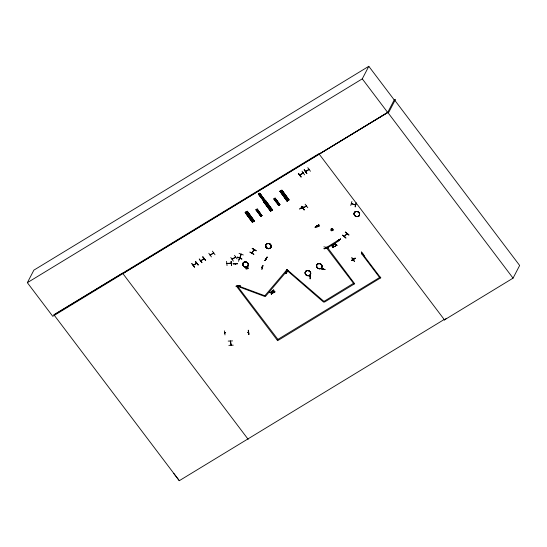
<?xml version="1.0" encoding="UTF-8"?>
<svg xmlns="http://www.w3.org/2000/svg" width="547" height="547" viewBox="0 0 547 547"><rect width="100%" height="100%" fill="white"/><g stroke="black" fill="none" stroke-linecap="round" stroke-linejoin="round"><path stroke-width="0.82" d="M322.956 268.762L322.689 268.987M326.203 247.497L326.135 247.832M235.552 264.187C235.668 263.531 234.861 264.392 235.648 264.003M266.102 258.998L266.56 259.114L266.157 258.827M196.749 263.039L193.084 265.391L193.46 265.138M196.455 263.579L196.653 263.223M196.708 263.367L193.364 265.309M200.975 260.789L200.66 260.604M203.969 258.847L204.093 258.697M204.147 258.84L200.715 260.981M213.795 252.844L210.034 255.052L210.588 254.799M213.412 253.261L213.569 252.926M230.239 341.137L231.053 345.027M235.689 257.295L232.249 259.237M230.581 340.986L231.155 345.157M300.105 175.061L299.845 175.074M302.881 173.201L303.428 172.927M302.867 208.038L306.293 206.062M306.108 206.274L306.566 205.87M309.11 169.611L309 169.283M252.14 252.55L251.941 252.837M254.198 249.774L251.996 253.138L252.297 252.584M323.892 246.827L328.323 247.818M324.125 248.707L328.303 247.415L324.152 248.598M328.275 247.559L324.091 248.666M238.171 285.773L238.526 285.876M238.403 286.095L238.369 285.773M248.304 268.276C245.637 262.84 243.907 272.009 248.324 268.167M333.362 229.931C331.263 225.022 328.802 233.419 333.349 230.027M285.91 273.466L286.56 269.418M286.129 273.534L286.819 269.377M309.752 276.461L310.149 276.844M310.081 278.84L310.552 274.751M310.067 278.833L310.539 274.642M326.108 247.182L325.944 247.818L326.019 247.367M326.176 247.456L326.101 247.812L326.299 247.312M322.86 269.069L323.01 268.522M362.435 253.883L362.606 254.04M362.723 253.938L362.743 253.603M316.802 225.754L317.294 225.788M236.113 286.231L240.591 286.006L236.147 286.122M240.55 286.156L236.092 286.184M320.61 268.515L325.041 269.507L320.617 268.488M344.726 236.188L344.323 236.701L347.188 233.521M339.338 240.311L339.072 240.646L338.935 240.078M339.154 240.413L339.154 240.058M353.341 259.182L353.027 258.813M351.885 201.481L350.75 205.481M351.762 203.771L351.406 203.299M355.242 204.585L355.577 204.995L351.311 203.484M355.174 206.91L356.227 202.869L355.16 206.8M238.513 261.35L239.777 257.357M261.951 266.957L261.719 267.305L262.232 267.319M263.045 265.507L261.849 269.411L262.895 265.35M239.046 253.329L243.312 254.97M380.808 277.773L277.644 340.672L237.063 286.99L238.089 285.657M237.842 286.409L264.666 296.433L264.994 295.524M237.719 257.117L241.863 259.052L237.665 257.227M241.07 254.218L239.723 258.013L239.955 257.446M241.911 258.909L237.665 257.213M301.294 207.901L301.595 208.222M226.773 263.449L231.21 263.155M226.95 263.223L226.786 263.599L227.265 263.442M230.902 263.162L230.738 263.531L231.326 263.339M224.66 332.87L225.152 332.638M224.844 332.644L224.694 333.034L225.063 332.843M248.14 332.323L248.42 332.337M254.054 249.664L253.938 250.123L254.28 249.569M338.825 240.283L339.106 240.625M444.438 319.906L513.052 278.149L519.65 265.48L394.339 99.691L387.686 112.47L52.758 316.303L27.35 282.683L33.88 270.143L368.808 66.31L394.216 99.923M191.84 263.565L194.527 267.134M195.354 261.5L198.246 264.946L195.429 261.391M196.537 263.374L196.4 263.196M199.279 259.046L201.959 262.608M202.793 256.974L205.686 260.42L202.869 256.864M203.846 259.046L203.833 258.669M200.585 260.803L204.086 258.519M208.797 253.247L211.422 256.905M212.366 251.141L215.005 254.745M254.136 221.159L246.765 211.525L254.15 221.152L247.223 211.286L245.138 212.51L252.345 222.212L245.159 212.503M246.082 213.275L247.887 212.209M247.155 211.224L254.396 221.009L247.21 211.292M246.574 213.939L248.372 212.872M247.265 214.985L249.097 213.856M258.464 193.959L259.729 193.248L259.326 193.488L264.112 199.976L264.522 199.73L259.688 193.207L264.495 199.744L263.134 200.537L258.341 194.062L263.558 200.291M247.948 215.798L249.753 214.732M259.278 195.06L260.475 194.349M248.68 216.783L250.478 215.716M260.222 196.257L261.398 195.587M227.039 265.61L226.574 261.336M260.68 196.954L261.904 196.202M226.978 263.435L231.149 263.367M230.772 257.493L233.405 261.151M255.934 209.863L256.263 209.645L261.131 216.106L260.728 216.345L255.921 209.87L257.309 209.05M256.55 210.383L257.726 209.713M257.124 209.166L261.801 215.675M256.878 210.821L258.054 210.151M232.16 259.052L235.689 256.96M232.065 259.237L232.413 258.902M237.056 258.875L234.478 255.299M257.363 211.477L258.54 210.814M257.794 212.065L258.998 211.354M270.991 210.807L270.635 211.039L263.49 201.248L270.601 211.06L272.44 209.952M231.306 263.196L231.169 263.538M258.259 212.762L259.483 212.01M235.333 257.117L235.483 257.316M235.586 256.967L235.251 257.322M264.222 202.233L266.02 201.166M265.288 200.181L272.543 209.952L272.057 210.212M231.025 261.35L231.559 265.439M264.707 202.889L266.505 201.822M233.166 263.798L237.658 263.675L233.213 263.722M265.439 203.874L267.237 202.807M266.054 204.817L267.886 203.682M241.33 254.054L239.907 258.054L240.133 257.555M266.813 205.734L268.618 204.667M239.237 259.155L239.572 259.64L239.094 259.469M239.176 259.545L239.333 259.141M239.634 259.251L239.477 259.647L239.689 259.374M274.403 199.518L275.579 198.855M275.114 198.151L274.738 198.438L279.538 204.92L279.948 204.674L275.114 198.151L273.767 199.005L278.573 205.481L279.879 204.667L275.093 198.199L274.751 198.438M274.703 200.004L275.9 199.293M287.154 200.981L287.64 200.722L280.454 191.006L279.961 191.272L287.018 201.091L280.037 191.17L281.903 190.158L289.083 199.881L281.452 190.404L288.604 200.134L281.274 190.534L288.713 200.106M275.209 200.619L276.413 199.908M275.647 201.2L276.844 200.489M280.768 192.154L282.567 191.088M276.105 201.905L277.308 201.193M252.181 248.495L256.181 250.731L252.304 248.304M281.254 192.811L283.052 191.744M281.985 193.795L283.784 192.729M252.078 252.543L251.846 253.022L253.808 249.945M253.801 250.041L254.15 249.48M282.635 194.67L284.433 193.604M283.367 195.655L285.165 194.588M253.801 254.348L249.842 252.044L253.863 254.246M238.28 285.548L238.218 286.095M301.082 176.886L298.416 173.303M299.797 174.869L303.332 172.804M299.927 175.054L303.332 173.112M302.026 171.149L304.624 174.835M304.187 169.782L306.853 173.358M303.394 172.948L302.976 173.365L302.983 172.961M305.568 171.348L309.103 169.276M305.971 171.334L305.814 171.197M308.891 169.618L308.754 169.433M224.872 332.849L225.111 332.863M225.22 332.822L225.207 332.679M224.988 334.921L224.393 330.832M310.45 171.266L307.776 167.69M262.252 267.066L261.76 267.298M262.286 267.271L261.801 267.162M27.35 282.683L362.278 78.85L368.808 66.31M228.188 341.082L232.564 340.911M299.667 209.036L303.106 206.527L299.722 208.933M228.837 345.369L233.268 345.178M301.342 206.451L304.214 209.904L301.363 206.424M301.513 207.607L301.329 207.969L301.609 207.655M301.629 208.257L301.814 207.894M302.97 207.792L303.017 207.997M303.106 207.969L306.47 206.075M303.284 207.655L303.277 208.024M305.13 204.181L307.797 207.757M238.007 285.814L265.698 296.064M247.948 332.487L248.112 332.118M248.42 332.111L248.386 332.494L248.516 332.152M269.91 292.31L271.257 292.501L269.91 292.31L271.203 292.877L271.333 294.197L271.565 292.884L272.604 293.349L271.565 292.884M248.406 330.306L248.94 334.49L248.42 330.32M271.203 292.604L271.435 291.312L271.51 292.713L272.871 293.185L271.51 292.713M271.203 292.877L269.965 292.207M272.228 290.901L272.556 290.628L273.568 291.093L272.228 290.901L273.575 291.366L272.283 290.799M271.333 294.197L271.257 292.775M273.746 289.903C272.297 290.095 276.891 293.171 273.876 291.195M271.674 293.917L271.51 292.987M273.828 291.578L274.915 291.941L273.828 291.578L273.938 292.611L273.883 291.469M273.575 291.366L273.705 292.679M324.207 301.39L323.571 302.122L286.621 270.081M264.912 295.681L286.778 269.849M286.539 270.239L287.175 269.507M286.655 271.23L286.45 271.599L286.867 271.483M286.621 271.435L287.004 271.353M286.963 271.305L286.525 271.435M265.616 296.221L287.483 270.389M315.106 227.176L319.174 225.856M319.188 225.863L315.168 227.128M315.503 227.108L318.887 224.701L315.516 227.142M316.884 225.528L317.055 226.055L317.267 225.692M317.376 226.896L317.356 226.451M317.335 226.704L317.342 226.861M395.529 99.328L389.054 111.766L319.174 154.09M309.875 276.385L309.698 276.775L310.265 276.522M277.199 339.817L380.281 277.083M310.101 276.83L310.183 276.454M277.89 339.4L237.76 286.566M326.121 247.798L326.265 247.217M326.409 247.442L326.046 248.078L326.347 247.791M326.34 247.887L326.094 247.675M327.099 247.018L354.661 283.743L324.494 302.101L324.05 301.253M327.626 247.716L339.523 240.475M351.509 203.286L351.359 203.689L355.577 204.995M351.659 203.785L351.81 203.381M332.918 246.314L331.626 245.747L332.973 246.212L333.048 247.627L332.973 246.212M331.954 245.473L332.966 245.938L331.626 245.747M333.15 244.748L333.226 246.15L334.586 246.622L333.273 246.041L333.15 244.748L332.918 246.041M335.29 244.803L333.943 244.338L335.29 244.803L335.366 246.218L335.708 245.938L335.366 246.218M335.284 244.53C332.33 243.682 336.275 242.902 335.229 244.632M333.048 247.627L333.28 246.314L334.586 246.622M355.215 204.92L355.372 204.523M333.335 247.456L333.28 246.314M335.407 243.442L335.537 244.735L336.904 245.213L335.537 244.735M355.673 204.619L355.516 205.016L355.755 204.687M333.226 246.417L334.32 246.786M337.137 241.179L340.562 238.957M323.051 268.577L323.003 268.857M336.904 245.213L335.543 245.008L336.849 245.316M354.046 284.009L326.327 247.6L338.996 239.777M338.853 240.359L339.058 240.01M342.497 235.196L346.012 238.102L342.552 235.107M345.28 232.202L348.938 234.93L345.43 232.037M344.507 236.119L344.2 236.605L347.065 233.419M351.523 260.379L355.167 258.122L351.673 260.577M353.273 258.738L353.355 259.23M353.28 259.093L353.389 259.654M353.458 258.991L353.246 259.743M361.348 252.064L364.131 255.572L361.451 251.996M379.591 277.507L361.635 253.753M361.553 253.911L362.333 253.329M353.526 283.319L323.968 301.411M286.71 271.996L286.286 271.907L286.696 271.955M288.071 270.567L285.561 273.773L288.071 270.553M256.085 250.875L252.235 248.386M248.393 332.48L248.017 332.323M309.684 276.591L310.149 276.666M298.341 173.413L301.021 176.975M306.785 173.461L304.18 169.782L306.805 173.461M301.52 206.335L304.166 209.925L301.588 206.233M299.715 175.074L300.05 174.896M345.314 232.16L348.829 235.046M259.668 193.248L264.461 199.73M252.324 222.219L252.953 221.85L245.767 212.133L245.302 212.38L252.502 222.089L245.316 212.373M254.41 220.995L253.781 221.371L246.868 211.491M264.228 199.867L259.408 193.419L264.283 199.867M270.485 211.163L263.271 201.46L263.784 201.125M265.117 200.38L264.727 200.612L272.194 210.157L264.727 200.612L271.934 210.315M256.331 209.624L260.83 216.256L262.102 215.532M261.712 215.764L257.008 209.193L261.945 215.627M280.44 191.019L287.606 200.742L280.331 191.047M260.714 216.345L261.069 216.12M271.08 210.807L263.859 201.118L270.97 210.841M279.886 204.674L274.854 198.335L279.558 204.906M287.011 201.098L288.987 199.874L281.896 190.171L281.52 190.39M173.816 473.511L179.313 480.69L444.191 319.489L444.485 319.879L446.461 318.265M298.32 173.426L301.062 176.907M258.355 194.055L258.758 193.816L263.551 200.298L263.148 200.537M245.528 212.277L252.509 222.061L254.293 221.036M245.74 212.154L252.946 221.856L245.767 212.133M246.731 211.545L254.027 221.227M272.078 210.198L264.864 200.503L265.357 200.236M280.208 191.156L287.38 200.879M281.643 190.315L288.837 200.031M273.78 198.999L274.184 198.766L278.82 205.33M272.283 210.11L265.076 200.4M122.87 273.562L387.741 112.361L513.052 278.149M210.192 255.182L213.706 253.029M53.907 314.764L122.576 273.172L248.181 439.35M309.069 169.604L305.602 171.71M351.571 260.413L355.174 258.136M351.666 260.55L355.263 258.416M262.888 199.682L263.9 199.081L262.772 199.778M264.016 199.867L263.695 200.147M263.456 201.31L265.254 200.243L272.495 209.98M278.197 204.722L279.394 204.01M286.457 199.956L288.255 198.882M260.345 215.586L261.548 214.875M269.91 210.027L271.709 208.961M251.777 221.077L253.576 220.01M279.442 204.817L279.12 205.091M261.596 215.675L261.275 215.949M205.528 260.502L202.848 256.871M198.089 265.028L195.409 261.398M279.982 191.259L287.278 200.94L280.002 191.224M263.524 201.317L270.854 210.944L263.551 201.296M315.113 227.231L319.318 225.973M324.186 248.871L328.337 247.709M286.607 272.139L286.286 271.907M278.984 205.234L274.122 198.766M261.801 215.696L257.22 209.091M353.205 259.305L353 259.032M231.21 261.363L231.477 265.534M247.976 332.344L248.379 332.337M239.148 259.504L239.538 259.428M326.06 248.065L325.95 247.77M267.216 257.179L264.919 260.529M286.696 270.006L287.401 270.546M287.093 269.664L324.125 301.547M340.665 239.087L337.075 241.241L340.542 238.957M362.278 78.85L387.686 112.47M444.485 319.879L318.88 153.7L54.003 314.901L179.313 480.69M362.251 253.487L380.726 277.931M338.914 239.935L339.441 240.632M199.245 259.066L201.918 262.71M191.812 263.592L194.479 267.237M274.97 198.301L279.79 204.763M258.697 193.816L263.49 200.311M258.533 193.953L263.394 200.387M257.008 209.193L261.842 215.689M256.249 209.658L260.974 216.195L256.064 209.727M318.88 224.844L315.51 227.114M237.603 263.702L233.166 263.852M248.229 330.217L248.694 334.497M335.598 244.906L335.653 246.041M273.459 290.081L273.514 291.195M271.148 291.489L271.257 292.501M273.691 290.006L273.821 291.305M258.314 211.962L258.97 212.113L258.314 211.962M260.734 196.154L261.391 196.305L260.734 196.154M276.16 201.098L276.816 201.248L276.16 201.098M320.563 268.611L324.993 269.603L320.569 268.598M258.977 194.575L260.174 193.864L258.977 194.575M259.784 195.676L260.987 194.964L259.784 195.676M351.851 257.774L354.456 261.452L351.844 257.774M246.348 267.346L246.389 268.392L247.511 268.461L247.47 267.415L246.348 267.346M331.386 229.111L331.427 230.164L332.549 230.225L332.508 229.179L331.386 229.111M267.059 257.083L264.946 260.57L267.059 257.083M265.774 246.813A2.858 2.537 27.5 0 0 270.567 247.88A2.858 2.537 27.5 0 0 268.775 243.497A2.844 2.523 27.5 0 0 265.828 246.731A2.858 2.537 27.5 0 0 270.594 247.832A2.858 2.537 27.5 0 0 268.748 243.545A2.858 2.537 27.5 0 0 265.774 246.813A2.858 2.53 27.5 0 0 270.56 247.88A2.858 2.53 27.5 0 0 268.748 243.552A2.858 2.53 27.5 0 0 265.774 246.813A2.851 2.523 27.5 0 0 270.553 247.873A2.851 2.523 27.5 0 0 268.748 243.559A2.851 2.523 27.5 0 0 265.78 246.813A2.844 2.523 27.5 0 0 270.553 247.866A2.844 2.523 27.5 0 0 268.748 243.559A2.844 2.523 27.5 0 0 265.787 246.806M265.828 246.731A2.844 2.523 27.5 0 0 270.594 247.784A2.844 2.523 27.5 0 0 268.789 243.477A2.858 2.537 27.5 0 0 265.801 246.765M242.964 265.281A2.858 2.537 27.5 0 0 247.757 266.348A2.858 2.537 27.5 0 0 245.965 261.965A2.858 2.537 27.5 0 0 242.991 265.233A2.858 2.537 27.5 0 0 247.784 266.3A2.858 2.537 27.5 0 0 245.938 262.013A2.858 2.537 27.5 0 0 242.964 265.281A2.844 2.523 27.5 0 0 247.743 266.341A2.844 2.523 27.5 0 0 245.938 262.027A2.844 2.523 27.5 0 0 242.977 265.281M243.018 265.206A2.844 2.523 27.5 0 0 247.784 266.259A2.844 2.523 27.5 0 0 245.979 261.951A2.844 2.523 27.5 0 0 243.018 265.206M354.251 214.786A2.858 2.537 27.5 0 0 359.037 215.853A2.858 2.537 27.5 0 0 357.246 211.47A2.844 2.523 27.5 0 0 354.306 214.697A2.858 2.537 27.5 0 0 359.064 215.805A2.858 2.537 27.5 0 0 357.225 211.518A2.858 2.537 27.5 0 0 354.251 214.786A2.844 2.523 27.5 0 0 359.03 215.839A2.844 2.523 27.5 0 0 357.225 211.532A2.844 2.523 27.5 0 0 354.265 214.78M354.306 214.697A2.844 2.523 27.5 0 0 359.071 215.757A2.844 2.523 27.5 0 0 357.266 211.45A2.858 2.537 27.5 0 0 354.271 214.739M305.322 273.91A2.858 2.537 27.5 0 0 310.115 274.977A2.858 2.537 27.5 0 0 308.296 270.642A2.858 2.537 27.5 0 0 305.322 273.91M305.376 273.835A2.844 2.523 27.5 0 0 310.142 274.888A2.844 2.523 27.5 0 0 308.337 270.58A2.844 2.523 27.5 0 0 305.376 273.835A2.858 2.537 27.5 0 0 310.142 274.929A2.858 2.537 27.5 0 0 308.323 270.594A2.858 2.537 27.5 0 0 305.349 273.862M305.335 273.91A2.844 2.523 27.5 0 0 310.101 274.963A2.844 2.523 27.5 0 0 308.296 270.656A2.844 2.523 27.5 0 0 305.335 273.91M316.747 266.922A2.858 2.537 27.5 0 0 321.54 267.989A2.858 2.537 27.5 0 0 319.728 263.654A2.844 2.523 27.5 0 0 316.781 266.888A2.844 2.523 27.5 0 0 321.547 267.948A2.844 2.523 27.5 0 0 319.742 263.64A2.858 2.537 27.5 0 0 316.747 266.922M316.74 266.97A2.844 2.523 27.5 0 0 321.506 268.03A2.844 2.523 27.5 0 0 319.701 263.722A2.844 2.523 27.5 0 0 316.74 266.97"/></g></svg>
